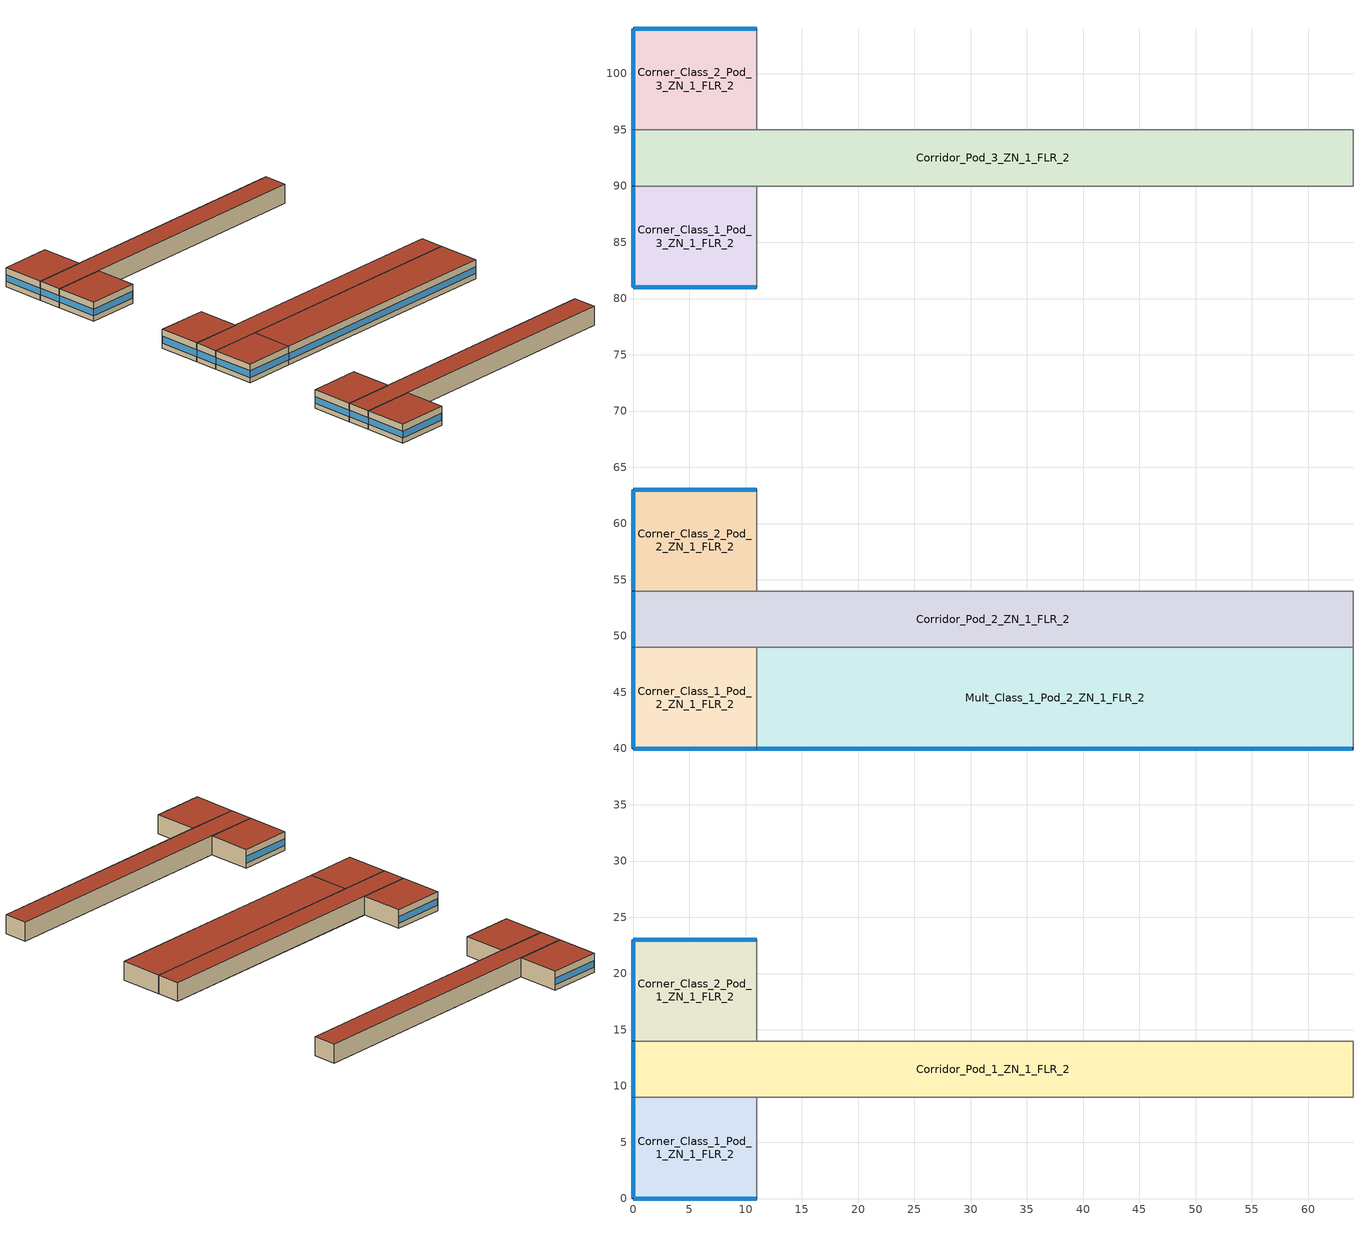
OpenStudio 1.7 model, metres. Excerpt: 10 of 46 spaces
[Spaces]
Corridor_Pod_1_ZN_1_FLR_2
 floor to Corridor_Pod_1_ZN_1_FLR_1: 64,14 64,9 0,9 0,14 z4
 wall outside: 0,14 0,9 z4:8
 wall to Corner_Class_1_Pod_1_ZN_1_FLR_2: 0,9 11,9 z4:8
 wall to Lobby_ZN_1_FLR_2: 64,9 64,14 z4:8
 wall to Mult_Class_2_Pod_1_ZN_1_FLR_2: 64,14 11,14 z4:8
 wall to Mult_Class_1_Pod_1_ZN_1_FLR_2: 11,9 64,9 z4:8
 wall to Corner_Class_2_Pod_1_ZN_1_FLR_2: 11,14 0,14 z4:8
 window: 0,13.95 0,9.05 z5.1:6.53
 roof outside: 64,9 64,14 0,14 0,9 z8
Mult_Class_1_Pod_2_ZN_1_FLR_2
 floor to Mult_Class_1_Pod_2_ZN_1_FLR_1: 64,49 64,40 11,40 11,49 z4
 wall outside: 11,40 64,40 z4:8
 wall to Corridor_Pod_2_ZN_1_FLR_2: 64,49 11,49 z4:8
 wall to Main_Corridor_ZN_1_FLR_2: 64,40 64,49 z4:8
 wall to Corner_Class_1_Pod_2_ZN_1_FLR_2: 11,49 11,40 z4:8
 window: 11.05,40 63.95,40 z5.1:6.5
 roof outside: 64,40 64,49 11,49 11,40 z8
Corner_Class_2_Pod_1_ZN_1_FLR_2
 floor to Corner_Class_2_Pod_1_ZN_1_FLR_1: 11,23 11,14 0,14 0,23 z4
 wall outside: 11,23 0,23 0,14 z4:8
 wall to Mult_Class_2_Pod_1_ZN_1_FLR_2: 11,14 11,23 z4:8
 window: 10.95,23 0.05,23 z5.1:6.51; 0,22.95 0,14.05 z5.1:6.52
 roof outside: 11,14 11,23 0,23 0,14 z8
Corner_Class_2_Pod_2_ZN_1_FLR_2
 floor to Corner_Class_2_Pod_2_ZN_1_FLR_1: 11,63 11,54 0,54 0,63 z4
 wall outside: 11,63 0,63 0,54 z4:8
 wall to Mult_Class_2_Pod_2_ZN_1_FLR_2: 11,54 11,63 z4:8
 wall to Corridor_Pod_2_ZN_1_FLR_2: 0,54 11,54 z4:8
 window: 0,62.95 0,54.05 z5.1:6.52; 10.95,63 0.05,63 z5.1:6.51
 roof outside: 11,54 11,63 0,63 0,54 z8
Corridor_Pod_2_ZN_1_FLR_2
 floor to Corridor_Pod_2_ZN_1_FLR_1: 64,54 64,49 0,49 0,54 z4
 wall outside: 0,54 0,49 z4:8
 wall to Main_Corridor_ZN_1_FLR_2: 64,49 64,54 z4:8
 wall to Mult_Class_2_Pod_2_ZN_1_FLR_2: 64,54 11,54 z4:8
 wall to Corner_Class_1_Pod_2_ZN_1_FLR_2: 0,49 11,49 z4:8
 window: 0,53.95 0,49.05 z5.1:6.53
 roof outside: 64,49 64,54 0,54 0,49 z8
Corner_Class_1_Pod_2_ZN_1_FLR_2
 floor to Corner_Class_1_Pod_2_ZN_1_FLR_1: 11,49 11,40 0,40 0,49 z4
 wall outside: 0,49 0,40 11,40 z4:8
 window: 0.05,40 10.95,40 z5.1:6.51; 0,48.95 0,40.05 z5.1:6.52
 roof outside: 11,40 11,49 0,49 0,40 z8
Corridor_Pod_3_ZN_1_FLR_2
 floor to Corridor_Pod_3_ZN_1_FLR_1: 64,95 64,90 0,90 0,95 z4
 wall outside: 0,95 0,90 z4:8
 wall to Mult_Class_2_Pod_3_ZN_1_FLR_2: 64,95 11,95 z4:8
 wall to Mult_Class_1_Pod_3_ZN_1_FLR_2: 11,90 64,90 z4:8
 wall to Bathrooms_ZN_1_FLR_2: 64,90 64,95 z4:8
 wall to Corner_Class_1_Pod_3_ZN_1_FLR_2: 0,90 11,90 z4:8
 wall to Corner_Class_2_Pod_3_ZN_1_FLR_2: 11,95 0,95 z4:8
 window: 0,94.95 0,90.05 z5.1:6.53
 roof outside: 64,90 64,95 0,95 0,90 z8
Corner_Class_1_Pod_1_ZN_1_FLR_2
 floor to Corner_Class_1_Pod_1_ZN_1_FLR_1: 11,9 11,0 0,0 0,9 z4
 wall outside: 0,9 0,0 11,0 z4:8
 wall to Mult_Class_1_Pod_1_ZN_1_FLR_2: 11,0 11,9 z4:8
 window: 0.05,0 10.95,0 z5.1:6.51; 0,8.95 0,0.05 z5.1:6.52
 roof outside: 11,0 11,9 0,9 0,0 z8
Corner_Class_2_Pod_3_ZN_1_FLR_2
 floor to Corner_Class_2_Pod_3_ZN_1_FLR_1: 11,104 11,95 0,95 0,104 z4
 wall outside: 11,104 0,104 0,95 z4:8
 wall to Mult_Class_2_Pod_3_ZN_1_FLR_2: 11,95 11,104 z4:8
 window: 0,103.95 0,95.05 z5.1:6.52; 10.95,104 0.05,104 z5.1:6.51
 roof outside: 11,95 11,104 0,104 0,95 z8
Corner_Class_1_Pod_3_ZN_1_FLR_2
 floor to Corner_Class_1_Pod_3_ZN_1_FLR_1: 11,90 11,81 0,81 0,90 z4
 wall outside: 0,90 0,81 11,81 z4:8
 wall to Mult_Class_1_Pod_3_ZN_1_FLR_2: 11,81 11,90 z4:8
 window: 0,89.95 0,81.05 z5.1:6.52; 0.05,81 10.95,81 z5.1:6.51
 roof outside: 11,81 11,90 0,90 0,81 z8
[Schedule:Day]
SecondarySchool Auditorium Occ Rule 1 Day Schedule; SecondarySchool Auditorium Occ Rule 3 Day Schedule; SecondarySchool Auditorium Occ Rule 5 Day Schedule; SecondarySchool Gym Occ Rule 3 Day Schedule; SecondarySchool Gym Occ Rule 5 Day Schedule; SecondarySchool Office Occ Rule 1 Day Schedule; SecondarySchool Office Occ Rule 3 Day Schedule; SecondarySchool Office Occ Rule 5 Day Schedule: 24, 0, 0
SecondarySchool Auditorium Occ Rule 2 Day Schedule: 8, 0, 0, 15, 0, 0.25, 17, 0, 0.95, 20, 0, 0.1, 24, 0, 0
SecondarySchool Auditorium Occ Rule 4 Day Schedule: 8, 0, 0, 17, 0, 0.15, 19, 0, 0.35, 24, 0, 0
SecondarySchool Gym Occ Rule 4 Day Schedule: 8, 0, 0, 16, 0, 0.35, 21, 0, 0.35, 24, 0, 0
SecondarySchool Kitchen Equip Rule 1 Day Schedule; SecondarySchool Kitchen Equip Rule 3 Day Schedule; SecondarySchool Kitchen Equip Rule 5 Day Schedule: 24, 0, 0.1
SecondarySchool Kitchen Equip Rule 2 Day Schedule: 8, 0, 0.1, 10, 0, 0.15, 13, 0, 0.25, 15, 0, 0.15, 24, 0, 0.1
SecondarySchool Kitchen Equip Rule 4 Day Schedule: 8, 0, 0.1, 10, 0, 0.13, 13, 0, 0.2, 15, 0, 0.13, 24, 0, 0.1
SecondarySchool Kitchen Gas Rule 1 Day Schedule; SecondarySchool Kitchen Gas Rule 3 Day Schedule; SecondarySchool Kitchen Gas Rule 5 Day Schedule: 24, 0, 0.02
SecondarySchool Kitchen Gas Rule 2 Day Schedule: 8, 0, 0.02, 10, 0, 0.15, 13, 0, 0.2, 15, 0, 0.1, 24, 0, 0.02
SecondarySchool Kitchen Gas Rule 4 Day Schedule: 8, 0, 0.02, 10, 0, 0.1, 13, 0, 0.15, 15, 0, 0.1, 24, 0, 0.02
SecondarySchool Office Occ Rule 2 Day Schedule: 8, 0, 0, 17, 0, 0.95, 21, 0, 0.15, 24, 0, 0
SecondarySchool Office Occ Rule 4 Day Schedule: 8, 0, 0, 17, 0, 0.5, 24, 0, 0
